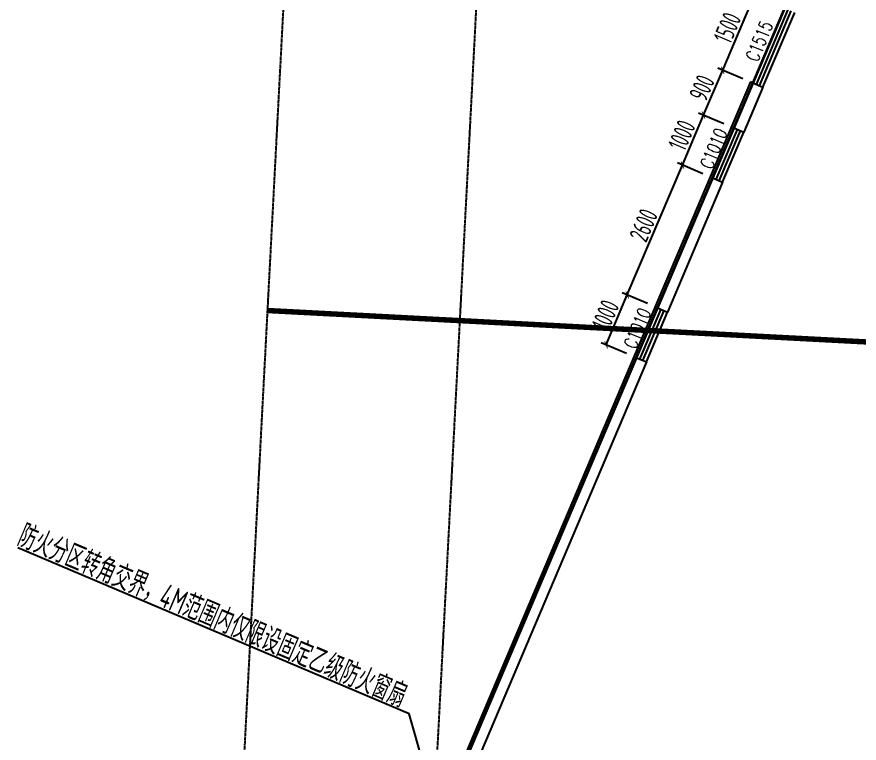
# Model space of a CAD drawing. Extents: x -3523 to 12007717, y -6694179 to 21431.
# Drawn here: x 11891044 to 11906569, y -6388812 to -6375428 of the extents above; entities that cross this region are included whole.
import ezdxf
from ezdxf.enums import TextEntityAlignment as Align

# ---------------------------------------------------------------- set-up
doc = ezdxf.new("R2010")
doc.units = 0
doc.header["$LTSCALE"] = 10
doc.header["$MEASUREMENT"] = 0
doc.linetypes.add('A3-RG-axis-100$0$CENTER', pattern=[2, 1.25, -0.25, 0.25, -0.25])
doc.linetypes.add('A3-RI-4F$0$DASH', pattern=[0.35, 0.25, -0.1])
for name, color, linetype in [('A3-RB-4F-100$0$A-DIMS-100', 1, 'Continuous'), ('A3-RG-axis-100$0$A-GRID', 1, 'A3-RG-axis-100$0$CENTER'), ('A3-RI-4F$0$A-FLOR', 2, 'Continuous'), ('A3-RI-4F$0$A-GLAZ', 140, 'Continuous'), ('A3-RI-4F$0$A-WALL', 7, 'Continuous'), ('A3-RI-4F$0$A-WALL-FINI', 95, 'Continuous'), ('A3-SYMB-4F-100$0$A-SYMB', 4, 'Continuous'), ('A3-SYMB-4F-100$0$A-SYMB-AREA', 4, 'Continuous'), ('A3-SYMB-4F-100$0$A-SYMB-DOOR', 3, 'Continuous'), ('A3-SYMB-4F-100$0$A-SYMB-DOOR1', 3, 'Continuous'), ('A3-SYMB-4F-100$0$A-SYMB-DOOR2', 3, 'Continuous'), ('A3-SYMB-4F-100$0$A-SYMB-DOOR3', 3, 'Continuous'), ('A3-SYMB-4F-100$0$A-SYMB-NAME', 4, 'Continuous'), ('A3-SYMB-4F-100$0$A-SYMB-NAME-E', 4, 'Continuous')]:
    doc.layers.add(name, color=color, linetype=linetype)
doc.layers.add('A3-RI-4F$0$临时层', color=140, linetype='Continuous', plot=False)
doc.styles.add('A3-RB-4F-100$0$XD2008', font='xd-hzs.shx', dxfattribs={"width": 0.7, "bigfont": 'xd-hztxt.shx'})
doc.styles.add('A3-SYMB-4F-100$0$ECADI', font='hzs.shx', dxfattribs={"width": 0.7, "bigfont": 'hztxt.shx'})
doc.styles.add('A3-SYMB-4F-100$0$ECADI-TXT', font='simplex.shx', dxfattribs={"bigfont": 'hztxt.shx'})
doc.dimstyles.new('A3-RB-4F-100$0$XD100$0', dxfattribs={"dimscale": 100, "dimtxt": 3.5, "dimasz": 1, "dimexe": 1, "dimexo": 2, "dimgap": 0.5, "dimtad": 1, "dimdec": 0, "dimdsep": 46, "dimtxsty": 'A3-RB-4F-100$0$XD2008', "dimblk1": 'A3-RB-4F-100$0$_ARCHTICK', "dimblk2": 'A3-RB-4F-100$0$_ARCHTICK', "dimsah": 1, "dimcen": 2.5, "dimclrt": 4, "dimaunit": 1, "dimadec": 0, "dimazin": 0, "dimtfac": 1, "dimtdec": 0, "dimtix": 1, "dimtmove": 0, "dimatfit": 3, "dimfxl": 0, "dimtolj": 1, "dimtzin": 0, "dimarcsym": 0})

# ---------------------------------------------------------------- blocks, each defined once
blk = doc.blocks.new('A3-RI-4F')
at = {"layer": 'A3-RI-4F$0$A-FLOR', "linetype": 'A3-RI-4F$0$DASH', "const_width": 50}
blk.add_lwpolyline([(11907835, -6369053), (11897656, -6393034), (11898128, -6393234, -0.084697), (11913934, -6391267), (11915314, -6394764, -0.031408), (11917937, -6393922), (11918379, -6395667), (11918416, -6395812, -0.137995), (11924070, -6395803), (11938273, -6400393, -0.63707), (11939156, -6407589), (11916413, -6421801), (11915153, -6424770), (11915014, -6425097), (11914547, -6426197), (11920044, -6428530), (11921412, -6425308), (11977075, -6448936), (11985124, -6429973), (11973295, -6424952), (11972792, -6425445)], format="xyb", dxfattribs=at)
at = {"layer": 'A3-RI-4F$0$A-GLAZ'}
for p, q in [((11904612, -6376647), (11905198, -6375267)), ((11904676, -6376675), (11905262, -6375294)), ((11904731, -6376698), (11905318, -6375318)), ((11904796, -6376726), (11905382, -6375345)), ((11903869, -6378396), (11904260, -6377476)), ((11903934, -6378424), (11904325, -6377503)), ((11903989, -6378447), (11904380, -6377527)), ((11904053, -6378475), (11904444, -6377554)), ((11902463, -6381710), (11902853, -6380790)), ((11902527, -6381738), (11902918, -6380817)), ((11902582, -6381761), (11902973, -6380841)), ((11902647, -6381788), (11903038, -6380868))]:
    blk.add_line(p, q, dxfattribs=at)
at = {"layer": 'A3-RI-4F$0$A-WALL'}
for p, q in [((11904612, -6376647), (11904260, -6377476)), ((11904612, -6376647), (11904796, -6376726)), ((11904612, -6376647), (11904796, -6376726)), ((11904796, -6376726), (11904444, -6377554)), ((11904260, -6377476), (11904444, -6377554)), ((11903869, -6378396), (11902853, -6380790)), ((11904053, -6378475), (11903038, -6380868)), ((11903869, -6378396), (11904053, -6378475)), ((11902853, -6380790), (11903038, -6380868)), ((11902463, -6381710), (11897656, -6393034)), ((11902463, -6381710), (11902647, -6381788)), ((11902647, -6381788), (11897918, -6392928))]:
    blk.add_line(p, q, dxfattribs=at)
at = {"layer": 'A3-RI-4F$0$A-WALL-FINI'}
for p, q in [((11904566, -6376628), (11897591, -6393061)), ((11904612, -6376647), (11904566, -6376628))]:
    blk.add_line(p, q, dxfattribs=at)
at = {"layer": 'A3-RI-4F$0$临时层', "linetype": 'A3-RI-4F$0$DASH', "const_width": 100}
blk.add_lwpolyline([(11895667, -6380840), (11908200, -6381497)], dxfattribs=at)
blk = doc.blocks.new('A3-RG-axis-100')
at = {"layer": 'A3-RG-axis-100$0$A-GRID'}
for p, q in [((11893449.6, -6423158.3), (11896491.4, -6365116.8)), ((11896925.9, -6424656.2), (11900036.5, -6365302.6))]:
    blk.add_line(p, q, dxfattribs=at)
blk = doc.blocks.new('A3-SYMB-4F-100$0$ECADI-TAG-DOOR')
at = {"layer": 'A3-SYMB-4F-100$0$A-SYMB-DOOR', "style": 'A3-SYMB-4F-100$0$ECADI-TXT', "width": 0.7}
for tag, p in [('门窗主编号1', (-6.41, 7.26)), ('门窗主编号2', (2.08, 7.26))]:
    blk.add_attdef(tag, p, '', height=2.5, dxfattribs=at)
at = {"layer": 'A3-SYMB-4F-100$0$A-SYMB-DOOR', "style": 'A3-SYMB-4F-100$0$ECADI-TXT', "width": 0.7, "flags": 1}
for tag, p in [('洞口尺寸(宽X高)', (-6.42, 1.62)), ('备注', (-6.39, -1.21))]:
    blk.add_attdef(tag, p, '', height=2.5, dxfattribs=at)
at = {"layer": 'A3-SYMB-4F-100$0$A-SYMB-DOOR1', "style": 'A3-SYMB-4F-100$0$ECADI-TXT', "width": 0.7}
blk.add_attdef('门窗辅编号1', (-6.41, 4.41), '', height=2.5, dxfattribs=at)
at = {"layer": 'A3-SYMB-4F-100$0$A-SYMB-DOOR2', "style": 'A3-SYMB-4F-100$0$ECADI-TXT', "width": 0.7}
blk.add_attdef('门窗辅编号2', (-2.86, 4.41), '', height=2.5, dxfattribs=at)
at = {"layer": 'A3-SYMB-4F-100$0$A-SYMB-DOOR3', "style": 'A3-SYMB-4F-100$0$ECADI-TXT', "width": 0.7}
blk.add_attdef('门窗辅编号3', (2.32, 4.41), '', height=2.5, dxfattribs=at)
blk = doc.blocks.new('A3-SYMB-4F-100$0$ECADI-TAG-ROOM')
at = {"layer": 'A3-SYMB-4F-100$0$A-SYMB-AREA', "style": 'A3-SYMB-4F-100$0$ECADI', "width": 0.7}
blk.add_attdef('340M2', text='', height=2.5, dxfattribs=at).set_placement((7.17, -1.75), align=Align.MIDDLE_LEFT)
at = {"layer": 'A3-SYMB-4F-100$0$A-SYMB-NAME', "style": 'A3-SYMB-4F-100$0$ECADI', "width": 0.7}
blk.add_attdef('CHINESENAME', (-5.13, 0.09), '', height=4.5, dxfattribs=at)
at = {"layer": 'A3-SYMB-4F-100$0$A-SYMB-NAME-E', "style": 'A3-SYMB-4F-100$0$ECADI', "width": 0.7}
for tag, p in [('ENGLISHHIGH', (-5.13, 8.04)), ('ENGLISHLOW', (-5.13, 4.84))]:
    blk.add_attdef(tag, p, '', height=2.5, dxfattribs=at)
blk = doc.blocks.new('A3-SYMB-4F-100')
at = {"layer": 'A3-SYMB-4F-100$0$A-SYMB'}
blk.add_lwpolyline([(11898818, -6390169), (11898276, -6388272), (11891063, -6385210)], dxfattribs=at)
ref = blk.add_blockref('A3-SYMB-4F-100$0$ECADI-TAG-ROOM', (11897106, -6387733), dxfattribs=dict(at, xscale=-99.99999999989049, yscale=100.0000000001164, rotation=337.0000302379678))
ref.add_attrib('CHINESENAME', '防火分区转角交界，4M范围内仅限设固定乙级防火窗扇', (11891021, -6385163), dxfattribs={"height": 450, "rotation": 337, "style": 'A3-SYMB-4F-100$0$ECADI', "width": 0.7})
at = {"layer": 'A3-SYMB-4F-100$0$A-SYMB-DOOR1'}
ref = blk.add_blockref('A3-SYMB-4F-100$0$ECADI-TAG-DOOR', (11905749, -6375637), dxfattribs=dict(at, xscale=99.9999999999729, yscale=100.0000000000001, zscale=100, rotation=67.66284723589156))
ref.add_attrib('门窗主编号1', 'C1515', dxfattribs={"height": 250, "rotation": 67.6628, "style": 'A3-SYMB-4F-100$0$ECADI-TXT', "width": 0.7}).set_placement((11904988, -6375572), align=Align.RIGHT)
ref = blk.add_blockref('A3-SYMB-4F-100$0$ECADI-TAG-DOOR', (11904909, -6377616), dxfattribs=dict(at, xscale=99.9999999999729, yscale=100.0000000000001, zscale=100, rotation=67.66284723589156))
ref.add_attrib('门窗主编号1', 'C1010', dxfattribs={"height": 250, "rotation": 67.6628, "style": 'A3-SYMB-4F-100$0$ECADI-TXT', "width": 0.7}).set_placement((11904148, -6377552), align=Align.RIGHT)
ref = blk.add_blockref('A3-SYMB-4F-100$0$ECADI-TAG-DOOR', (11903502, -6380929), dxfattribs=dict(at, xscale=99.9999999999729, yscale=100.0000000000001, zscale=100, rotation=67.66284723589156))
ref.add_attrib('门窗主编号1', 'C1010', dxfattribs={"height": 250, "rotation": 67.6628, "style": 'A3-SYMB-4F-100$0$ECADI-TXT', "width": 0.7}).set_placement((11902741, -6380865), align=Align.RIGHT)
blk = doc.blocks.new('A3-RB-4F-100$0$_ARCHTICK')
at = {"color": 0, "linetype": 'ByBlock', "const_width": 0.15}
blk.add_lwpolyline([(-0.5, -0.5), (0.5, 0.5)], dxfattribs=at)
blk = doc.blocks.new('*D2601')
at = {"layer": 'A3-RB-4F-100$0$A-DIMS-100', "color": 0, "lineweight": -2}
for p, q in [((11904054, -6376411), (11904640, -6375030)), ((11905014, -6375189), (11904548, -6374991)), ((11904428, -6376569), (11903962, -6376372))]:
    blk.add_line(p, q, dxfattribs=at)
at = {"layer": 'Defpoints', "color": 0}
for p in [(11904640, -6375030), (11905198, -6375267), (11904612, -6376647)]:
    blk.add_point(p, dxfattribs=at)
at = {"layer": 'A3-RB-4F-100$0$A-DIMS-100', "color": 0, "lineweight": -2, "xscale": 100, "yscale": 100, "zscale": 100}
for p, rotation in [((11904640, -6375030), 66.99999999930073), ((11904054, -6376411), 246.9999999993007)]:
    blk.add_blockref('A3-RB-4F-100$0$_ARCHTICK', p, dxfattribs=dict(at, rotation=rotation))
at = {"layer": 'A3-RB-4F-100$0$A-DIMS-100', "color": 4, "insert": (11904140, -6375632), "char_height": 350, "attachment_point": 5, "rotation": 67, "style": 'A3-RB-4F-100$0$XD2008'}
blk.add_mtext('\\A1;1500', dxfattribs=at)
blk = doc.blocks.new('*D2602')
at = {"layer": 'A3-RB-4F-100$0$A-DIMS-100', "color": 0, "lineweight": -2}
for p, q in [((11903702, -6377239), (11904054, -6376411)), ((11904428, -6376569), (11903962, -6376372)), ((11904076, -6377398), (11903610, -6377200))]:
    blk.add_line(p, q, dxfattribs=at)
at = {"layer": 'Defpoints', "color": 0}
for p in [(11904054, -6376411), (11904612, -6376647), (11904260, -6377476)]:
    blk.add_point(p, dxfattribs=at)
at = {"layer": 'A3-RB-4F-100$0$A-DIMS-100', "color": 0, "lineweight": -2, "xscale": 100, "yscale": 100, "zscale": 100}
for p, rotation in [((11904054, -6376411), 66.99999999932783), ((11903702, -6377239), 246.9999999993278)]:
    blk.add_blockref('A3-RB-4F-100$0$_ARCHTICK', p, dxfattribs=dict(at, rotation=rotation))
at = {"layer": 'A3-RB-4F-100$0$A-DIMS-100', "color": 4, "insert": (11903671, -6376737), "char_height": 350, "attachment_point": 5, "rotation": 67, "style": 'A3-RB-4F-100$0$XD2008'}
blk.add_mtext('\\A1;900', dxfattribs=at)
blk = doc.blocks.new('*D2603')
at = {"layer": 'A3-RB-4F-100$0$A-DIMS-100', "color": 0, "lineweight": -2}
for p, q in [((11903311, -6378160), (11903702, -6377239)), ((11904076, -6377398), (11903610, -6377200)), ((11903685, -6378318), (11903219, -6378120))]:
    blk.add_line(p, q, dxfattribs=at)
at = {"layer": 'Defpoints', "color": 0}
for p in [(11903702, -6377239), (11904260, -6377476), (11903869, -6378396)]:
    blk.add_point(p, dxfattribs=at)
at = {"layer": 'A3-RB-4F-100$0$A-DIMS-100', "color": 0, "lineweight": -2, "xscale": 100, "yscale": 100, "zscale": 100}
for p, rotation in [((11903702, -6377239), 66.99999999925008), ((11903311, -6378160), 246.9999999992501)]:
    blk.add_blockref('A3-RB-4F-100$0$_ARCHTICK', p, dxfattribs=dict(at, rotation=rotation))
at = {"layer": 'A3-RB-4F-100$0$A-DIMS-100', "color": 4, "insert": (11903300, -6377611), "char_height": 350, "attachment_point": 5, "rotation": 67, "style": 'A3-RB-4F-100$0$XD2008'}
blk.add_mtext('\\A1;1000', dxfattribs=at)
blk = doc.blocks.new('*D2604')
at = {"layer": 'A3-RB-4F-100$0$A-DIMS-100', "color": 0, "lineweight": -2}
for p, q in [((11902295, -6380553), (11903311, -6378160)), ((11903685, -6378318), (11903219, -6378120)), ((11902669, -6380712), (11902203, -6380514))]:
    blk.add_line(p, q, dxfattribs=at)
at = {"layer": 'Defpoints', "color": 0}
for p in [(11903311, -6378160), (11903869, -6378396), (11902853, -6380790)]:
    blk.add_point(p, dxfattribs=at)
at = {"layer": 'A3-RB-4F-100$0$A-DIMS-100', "color": 0, "lineweight": -2, "xscale": 100, "yscale": 100, "zscale": 100}
for p, rotation in [((11903311, -6378160), 66.99999999928447), ((11902295, -6380553), 246.9999999992845)]:
    blk.add_blockref('A3-RB-4F-100$0$_ARCHTICK', p, dxfattribs=dict(at, rotation=rotation))
at = {"layer": 'A3-RB-4F-100$0$A-DIMS-100', "color": 4, "insert": (11902596, -6379268), "char_height": 350, "attachment_point": 5, "rotation": 67, "style": 'A3-RB-4F-100$0$XD2008'}
blk.add_mtext('\\A1;2600', dxfattribs=at)
blk = doc.blocks.new('*D2605')
at = {"layer": 'A3-RB-4F-100$0$A-DIMS-100', "color": 0, "lineweight": -2}
for p, q in [((11902669, -6380712), (11902203, -6380514)), ((11901905, -6381473), (11902295, -6380553)), ((11902279, -6381632), (11901813, -6381434))]:
    blk.add_line(p, q, dxfattribs=at)
at = {"layer": 'Defpoints', "color": 0}
for p in [(11902295, -6380553), (11902853, -6380790), (11902463, -6381710)]:
    blk.add_point(p, dxfattribs=at)
at = {"layer": 'A3-RB-4F-100$0$A-DIMS-100', "color": 0, "lineweight": -2, "xscale": 100, "yscale": 100, "zscale": 100}
for p, rotation in [((11902295, -6380553), 66.99999999932747), ((11901905, -6381473), 246.9999999993275)]:
    blk.add_blockref('A3-RB-4F-100$0$_ARCHTICK', p, dxfattribs=dict(at, rotation=rotation))
at = {"layer": 'A3-RB-4F-100$0$A-DIMS-100', "color": 4, "insert": (11901893, -6380925), "char_height": 350, "attachment_point": 5, "rotation": 67, "style": 'A3-RB-4F-100$0$XD2008'}
blk.add_mtext('\\A1;1000', dxfattribs=at)
blk = doc.blocks.new('A3-RB-4F-100')
at = {"layer": 'A3-RB-4F-100$0$A-DIMS-100'}
for p1, p2, picture, middle in [((11904611.7, -6376647.5), (11905197.8, -6375266.7), '*D2601', (11904139.6, -6375632.3)), ((11904260.1, -6377475.9), (11904611.7, -6376647.5), '*D2602', (11903670.7, -6376736.9)), ((11903869.4, -6378396.5), (11904260.1, -6377475.9), '*D2603', (11903299.5, -6377611.4)), ((11902853.5, -6380789.8), (11903869.4, -6378396.5), '*D2604', (11902596.2, -6379268.3)), ((11902462.7, -6381710.3), (11902853.5, -6380789.8), '*D2605', (11901892.9, -6380925.2))]:
    dim = blk.add_aligned_dim(p1=p1, p2=p2, distance=606.3, dimstyle='A3-RB-4F-100$0$XD100$0', override={"dimasz": 1, "dimadec": 3}, dxfattribs=at)
    dim.commit()
    dim.dimension.update_dxf_attribs({"geometry": picture, "text_midpoint": middle})

msp = doc.modelspace()

# ---------------------------------------------------------------- block references
for name in ['A3-RB-4F-100', 'A3-RI-4F', 'A3-RG-axis-100', 'A3-SYMB-4F-100']:
    msp.add_blockref(name, (0, 0))

doc.saveas('drawing.dxf')
